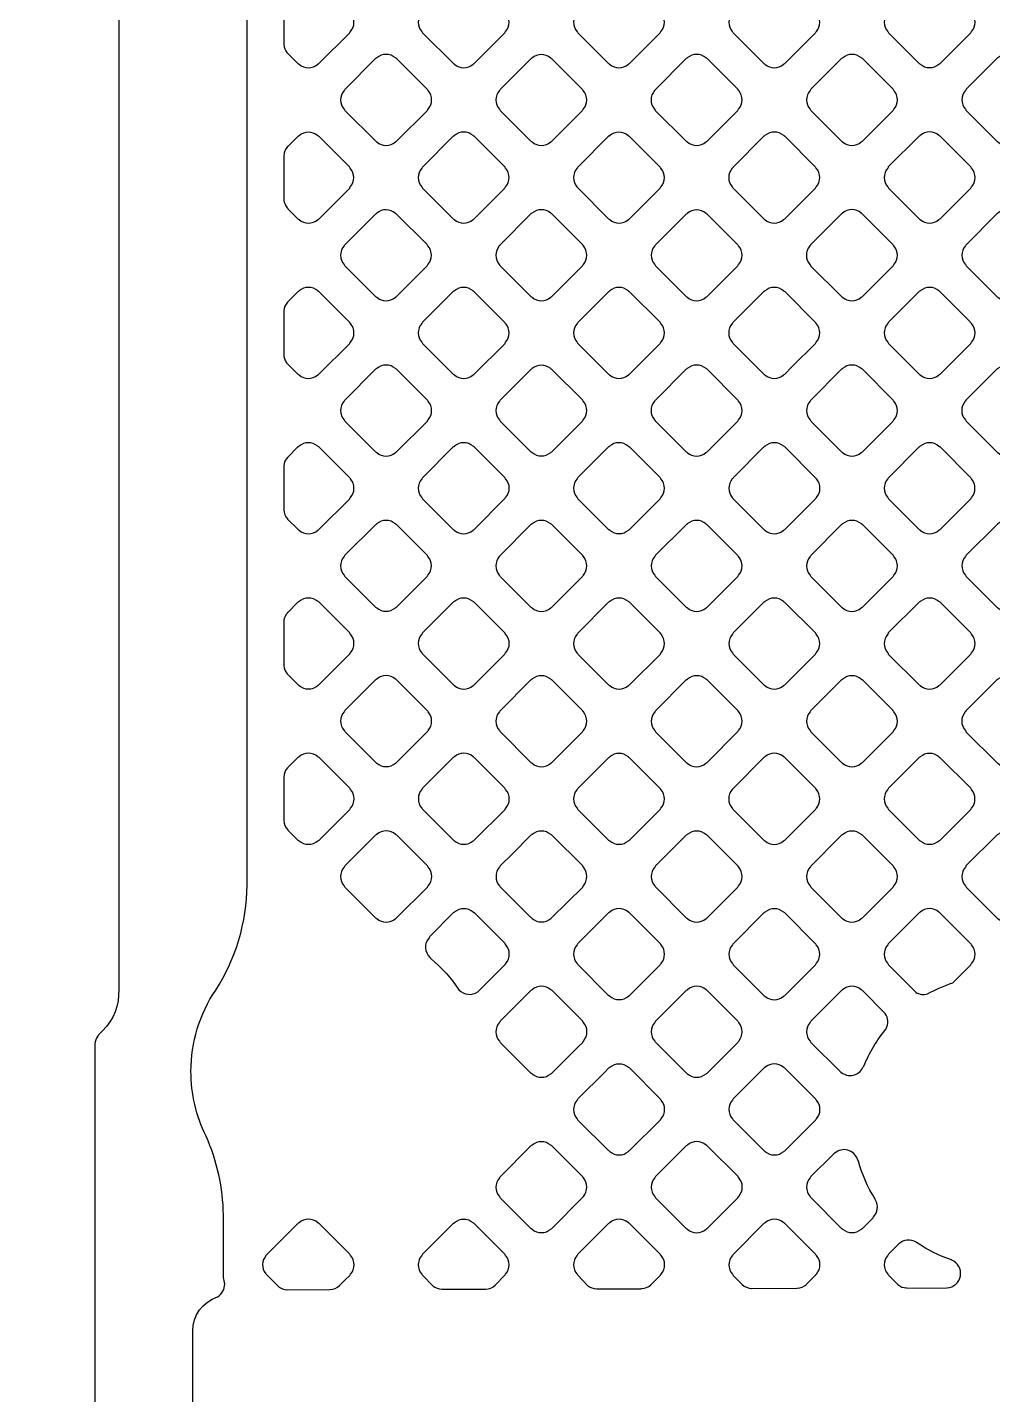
# Model space of a CAD drawing. Extents: x 3811 to 4077, y -444 to -307.
# Drawn here: x 3996.236 to 3997.576, y -393.017 to -391.12 of the extents above; entities that cross this region are included whole.
import ezdxf

# ---------------------------------------------------------------- set-up
doc = ezdxf.new("R2010")
doc.units = 0
doc.layers.add('gbr-dxf', color=7, linetype='Continuous')

msp = doc.modelspace()

# ---------------------------------------------------------------- linework, layer by layer
at = {"layer": 'gbr-dxf', "linetype": 'Continuous'}
for points in [[(3994.5575, -385.8268, -0.198817), (3996.3632, -390.1885, -0.009964), (3996.3632, -390.1913), (3996.3632, -392.4549, -0.210617), (3996.3409, -392.5122), (3996.3354, -392.5177, 0.036059), (3996.3337, -392.5199, 0.135581), (3996.3302, -392.53), (3996.3302, -393.1403, -0.007269)], [(3996.4659, -393.2104), (3996.4659, -392.929, -0.324981), (3996.5004, -392.8814, 0.275426), (3996.5103, -392.8632, -0.015279), (3996.5095, -392.8588, -0.084652), (3996.5086, -392.8504, -0.008073), (3996.5085, -392.8483, -0.015543), (3996.5085, -392.8469), (3996.5085, -392.823, -0.022988), (3996.5085, -392.8208), (3996.5085, -392.7679, 0.103144), (3996.4844, -392.6583, -0.114747), (3996.4635, -392.5686, -0.148502), (3996.4978, -392.4556, 0.140977), (3996.5415, -392.31), (3996.5415, -390.0784, -0.065061), (3996.5405, -390.072, 0.059041), (3996.3375, -388.5917, -0.011828), (3996.3372, -388.5908, 0.055953), (3995.83, -387.2683, -0.032848)]]:
    msp.add_lwpolyline(points, format="xyb", dxfattribs=at)
for points in [[(3996.5924, -391.1437, 0.153145), (3996.5968, -391.1548), (3996.6119, -391.1699, -0.096214), (3996.6136, -391.1709, 0.379672), (3996.6395, -391.1709, -0.096259), (3996.6411, -391.1699), (3996.6838, -391.1273, -0.096195), (3996.6848, -391.1256, 0.379293), (3996.6848, -391.0997, -0.095956), (3996.6838, -391.098), (3996.6413, -391.0555, -0.09979), (3996.6396, -391.0545, 0.379731), (3996.6136, -391.0545, -0.09572), (3996.612, -391.0555), (3996.5975, -391.07, 0.169599), (3996.5924, -391.0822)], [(3996.7839, -391.1256, -0.091874), (3996.7848, -391.1272), (3996.8277, -391.1701, -0.086961), (3996.8291, -391.171, 0.379293), (3996.8551, -391.1709, -0.096625), (3996.8567, -391.17), (3996.8993, -391.1274, -0.095916), (3996.9003, -391.1257, 0.379731), (3996.9003, -391.0998, -0.087748), (3996.8994, -391.0983), (3996.8566, -391.0555, -0.093899), (3996.855, -391.0545, 0.378845), (3996.8291, -391.0545, -0.096377), (3996.8274, -391.0555), (3996.7848, -391.0981, -0.097043), (3996.7839, -391.0997, 0.378971)], [(3996.9994, -391.1258, -0.091663), (3997.0003, -391.1274), (3997.0428, -391.1698, -0.103446), (3997.0446, -391.1709, 0.379731), (3997.0706, -391.1709, -0.096265), (3997.0722, -391.1699), (3997.1148, -391.1273, -0.095916), (3997.1158, -391.1256, 0.379731), (3997.1158, -391.0997, -0.087549), (3997.1149, -391.0982), (3997.0722, -391.0555, -0.091913), (3997.0706, -391.0545, 0.379731), (3997.0447, -391.0545, -0.09572), (3997.043, -391.0555), (3997.0003, -391.0982, -0.096266), (3996.9994, -391.0998, 0.379731)], [(3997.2149, -391.1256, -0.099713), (3997.2159, -391.1273), (3997.2585, -391.17, -0.095602), (3997.2602, -391.171, 0.379293), (3997.2861, -391.1709, -0.096265), (3997.2878, -391.17), (3997.3305, -391.1273, -0.096227), (3997.3315, -391.1256, 0.379064), (3997.3315, -391.0997, -0.098078), (3997.3305, -391.098), (3997.2879, -391.0554, -0.10242), (3997.2862, -391.0544, 0.379506), (3997.2602, -391.0544, -0.095973), (3997.2586, -391.0554), (3997.2159, -391.098, -0.096214), (3997.2149, -391.0997, 0.379703)], [(3997.4306, -391.1256, -0.091663), (3997.4315, -391.1272), (3997.4742, -391.1699, -0.086956), (3997.4757, -391.1708, 0.379731), (3997.5017, -391.1708, -0.096265), (3997.5033, -391.1698), (3997.5458, -391.1273, -0.095916), (3997.5468, -391.1257, 0.379731), (3997.5468, -391.0997, -0.104215), (3997.5458, -391.0979), (3997.5033, -391.0554, -0.091913), (3997.5017, -391.0545, 0.379731), (3997.4757, -391.0545, -0.09572), (3997.4741, -391.0555), (3997.4316, -391.098, -0.096266), (3997.4306, -391.0997, 0.379731)], [(3996.676, -391.2076, 0.379032), (3996.6761, -391.2335, -0.087415), (3996.677, -391.235), (3996.7199, -391.2779, -0.083056), (3996.7213, -391.2788, 0.379731), (3996.7473, -391.2788, -0.09572), (3996.7489, -391.2778), (3996.7916, -391.2351, -0.095958), (3996.7926, -391.2334, 0.379731), (3996.7926, -391.2075, -0.092139), (3996.7917, -391.2059), (3996.749, -391.1632, -0.096322), (3996.7473, -391.1622, 0.379506), (3996.7214, -391.1622, -0.096797), (3996.7197, -391.1632), (3996.677, -391.2059, -0.096915)], [(3996.8917, -391.2335, -0.087343), (3996.8926, -391.235), (3996.9352, -391.2776, -0.09979), (3996.9369, -391.2786, 0.379731), (3996.9629, -391.2786, -0.09572), (3996.9645, -391.2776), (3997.007, -391.2351, -0.096266), (3997.008, -391.2335, 0.379731), (3997.008, -391.2075, -0.092139), (3997.007, -391.2059), (3996.9645, -391.1633, -0.096227), (3996.9628, -391.1624, 0.379731), (3996.9368, -391.1624, -0.096265), (3996.9352, -391.1633), (3996.8927, -391.2059, -0.095916), (3996.8917, -391.2075, 0.379731)], [(3997.1071, -391.2335, -0.095649), (3997.108, -391.2351), (3997.1508, -391.2779, -0.09116), (3997.1524, -391.2788, 0.379214), (3997.1783, -391.2788, -0.096625), (3997.1799, -391.2778), (3997.2227, -391.2351, -0.096332), (3997.2236, -391.2334, 0.379289), (3997.2237, -391.2075, -0.083262), (3997.2228, -391.2061), (3997.1798, -391.1631, -0.087645), (3997.1783, -391.1622, 0.379293), (3997.1524, -391.1622, -0.095956), (3997.1507, -391.1632), (3997.1081, -391.2059, -0.096023), (3997.1071, -391.2075, 0.379672)], [(3997.3228, -391.2335, -0.103621), (3997.3238, -391.2352), (3997.3662, -391.2776, -0.09979), (3997.3679, -391.2786, 0.379731), (3997.3939, -391.2786, -0.095865), (3997.3955, -391.2776), (3997.4381, -391.235, -0.095628), (3997.4391, -391.2334, 0.379731), (3997.4391, -391.2074, -0.107999), (3997.438, -391.2055), (3997.3957, -391.1632, -0.095916), (3997.394, -391.1622, 0.379731), (3997.3681, -391.1622, -0.096265), (3997.3664, -391.1632), (3997.3237, -391.2058, -0.095916), (3997.3228, -391.2075, 0.379731)], [(3997.5383, -391.2333, -0.091367), (3997.5392, -391.2349), (3997.582, -391.2777, -0.087416), (3997.5835, -391.2786, 0.379672), (3997.6095, -391.2786, -0.096157), (3997.6111, -391.2777), (3997.6537, -391.2351, -0.096227), (3997.6546, -391.2335, 0.379324), (3997.6546, -391.2076, -0.103884), (3997.6536, -391.2058), (3997.611, -391.1631, -0.091578), (3997.6094, -391.1622, 0.379293), (3997.5834, -391.1622, -0.095956), (3997.5818, -391.1632), (3997.5393, -391.2057, -0.096266), (3997.5383, -391.2074, 0.379731)], [(3996.5924, -391.3582, 0.104859), (3996.5944, -391.3662, 0.075296), (3996.5978, -391.3712, -0.062707), (3996.5981, -391.3716), (3996.6119, -391.3854, -0.104018), (3996.6136, -391.3864, 0.379731), (3996.6396, -391.3864, -0.09572), (3996.6413, -391.3854), (3996.6838, -391.3429, -0.096266), (3996.6847, -391.3413, 0.379731), (3996.6847, -391.3153, -0.104206), (3996.6837, -391.3135), (3996.6413, -391.2711, -0.108224), (3996.6394, -391.2701, 0.379506), (3996.6135, -391.2701, -0.097758), (3996.6118, -391.2711), (3996.5978, -391.2851), (3996.5977, -391.2852, 0.180038), (3996.5924, -391.298)], [(3996.7839, -391.3413, -0.087034), (3996.7848, -391.3428), (3996.8276, -391.3856, -0.08267), (3996.829, -391.3865, 0.379731), (3996.855, -391.3865, -0.096265), (3996.8566, -391.3855), (3996.8993, -391.3428, -0.095916), (3996.9003, -391.3411, 0.379731), (3996.9003, -391.3152, -0.091745), (3996.8994, -391.3136), (3996.8568, -391.271, -0.096121), (3996.8551, -391.27, 0.379731), (3996.8292, -391.27, -0.09572), (3996.8275, -391.271), (3996.7849, -391.3137, -0.096266), (3996.7839, -391.3153, 0.379731)], [(3996.9993, -391.3412, -0.087343), (3997.0003, -391.3427), (3997.043, -391.3854, -0.099711), (3997.0447, -391.3864, 0.379293), (3997.0707, -391.3864, -0.095956), (3997.0723, -391.3854), (3997.1148, -391.3429, -0.096332), (3997.1158, -391.3413, 0.379289), (3997.1158, -391.3153, -0.092061), (3997.1149, -391.3138), (3997.0722, -391.2711, -0.09842), (3997.0705, -391.2701, 0.379506), (3997.0445, -391.2701, -0.095973), (3997.0429, -391.271), (3997.0003, -391.3136, -0.096214), (3996.9994, -391.3152, 0.379672)], [(3997.2149, -391.3413, -0.095756), (3997.2159, -391.3429), (3997.2585, -391.3855, -0.091646), (3997.26, -391.3865, 0.379731), (3997.286, -391.3865, -0.09572), (3997.2876, -391.3855), (3997.3304, -391.3428, -0.095916), (3997.3313, -391.3411, 0.379731), (3997.3313, -391.3152, -0.083235), (3997.3305, -391.3138), (3997.2877, -391.271, -0.087639), (3997.2862, -391.27, 0.379731), (3997.2602, -391.27, -0.09572), (3997.2586, -391.271), (3997.2159, -391.3137, -0.095916), (3997.2149, -391.3153, 0.379731)], [(3997.4305, -391.3412, -0.103825), (3997.4315, -391.3429), (3997.474, -391.3854, -0.099696), (3997.4757, -391.3864, 0.379731), (3997.5017, -391.3864, -0.096265), (3997.5033, -391.3855), (3997.5459, -391.3428, -0.095916), (3997.5469, -391.3412, 0.379731), (3997.5469, -391.3152, -0.107999), (3997.5459, -391.3134), (3997.5034, -391.2709, -0.096121), (3997.5017, -391.2699, 0.379731), (3997.4757, -391.2699, -0.09572), (3997.4741, -391.2709), (3997.4314, -391.3135, -0.096266), (3997.4305, -391.3152, 0.379731)], [(3996.6762, -391.423, 0.379293), (3996.6762, -391.449, -0.099964), (3996.6772, -391.4507), (3996.7197, -391.4932, -0.096314), (3996.7213, -391.4942, 0.379672), (3996.7472, -391.4942, -0.096157), (3996.7489, -391.4932), (3996.7915, -391.4506, -0.095796), (3996.7925, -391.4489, 0.379293), (3996.7925, -391.423, -0.096625), (3996.7915, -391.4213), (3996.749, -391.3789, -0.100476), (3996.7473, -391.3779, 0.379289), (3996.7214, -391.3778, -0.095506), (3996.7197, -391.3788), (3996.6771, -391.4214, -0.095602)], [(3996.8915, -391.449, -0.082792), (3996.8924, -391.4504), (3996.9353, -391.4933, -0.095602), (3996.9369, -391.4942, 0.379293), (3996.9629, -391.4942, -0.095956), (3996.9645, -391.4932), (3997.0071, -391.4506, -0.096111), (3997.0081, -391.449, 0.379321), (3997.0081, -391.423, -0.095506), (3997.0072, -391.4214), (3996.9645, -391.3787, -0.099849), (3996.9628, -391.3777, 0.379293), (3996.9368, -391.3778, -0.09572), (3996.9352, -391.3787), (3996.8925, -391.4214, -0.096214), (3996.8915, -391.4231, 0.379672)], [(3997.1072, -391.449, -0.091663), (3997.1082, -391.4506), (3997.1509, -391.4933, -0.086956), (3997.1523, -391.4942, 0.379731), (3997.1783, -391.4942, -0.096265), (3997.1799, -391.4932), (3997.2225, -391.4506, -0.095916), (3997.2235, -391.449, 0.379731), (3997.2235, -391.423, -0.087748), (3997.2226, -391.4215), (3997.1799, -391.3788, -0.092126), (3997.1784, -391.3779, 0.379731), (3997.1524, -391.3779, -0.09572), (3997.1507, -391.3788), (3997.1082, -391.4214, -0.096266), (3997.1072, -391.423, 0.379731)], [(3997.3226, -391.449, -0.100032), (3997.3236, -391.4507), (3997.3662, -391.4933, -0.096266), (3997.3679, -391.4943, 0.379731), (3997.3939, -391.4943, -0.09572), (3997.3955, -391.4933), (3997.4381, -391.4507, -0.096266), (3997.4391, -391.449, 0.379731), (3997.4391, -391.4231, -0.09572), (3997.4381, -391.4214), (3997.3953, -391.3786, -0.083056), (3997.3939, -391.3777, 0.379731), (3997.3679, -391.3777, -0.09572), (3997.3663, -391.3787), (3997.3236, -391.4214, -0.096266), (3997.3226, -391.423, 0.379731)], [(3997.5383, -391.449, -0.103506), (3997.5393, -391.4507), (3997.5818, -391.4933, -0.099711), (3997.5835, -391.4943, 0.378906), (3997.6095, -391.4943, -0.095134), (3997.6111, -391.4933), (3997.6537, -391.4506, -0.097561), (3997.6547, -391.449, 0.379155), (3997.6547, -391.423, -0.107517), (3997.6537, -391.4212), (3997.6112, -391.3787, -0.095796), (3997.6095, -391.3777, 0.379293), (3997.5836, -391.3777, -0.096119), (3997.5819, -391.3787), (3997.5393, -391.4214, -0.096023), (3997.5383, -391.423, 0.379672)], [(3996.5924, -391.5748, 0.078056), (3996.5938, -391.5808, -0.044051), (3996.5939, -391.5811, 0.078281), (3996.5972, -391.5864), (3996.6118, -391.6009, -0.103868), (3996.6135, -391.6019, 0.379731), (3996.6395, -391.6019, -0.096265), (3996.6412, -391.6009), (3996.6838, -391.5583, -0.096266), (3996.6848, -391.5567, 0.379731), (3996.6848, -391.5307, -0.087314), (3996.6838, -391.5292), (3996.6412, -391.4865, -0.091964), (3996.6396, -391.4856, 0.379731), (3996.6136, -391.4856, -0.096265), (3996.612, -391.4866), (3996.5975, -391.5011, 0.169574), (3996.5924, -391.5132)], [(3996.7839, -391.5307, 0.379293), (3996.7839, -391.5567, -0.099964), (3996.7849, -391.5584), (3996.8275, -391.601, -0.096314), (3996.8291, -391.602, 0.379703), (3996.8551, -391.602, -0.095612), (3996.8567, -391.601), (3996.8994, -391.5584, -0.095796), (3996.9003, -391.5568, 0.379293), (3996.9003, -391.5308, -0.096625), (3996.8993, -391.5292), (3996.8567, -391.4866, -0.100824), (3996.855, -391.4856, 0.379229), (3996.8291, -391.4855, -0.095506), (3996.8274, -391.4865), (3996.7848, -391.5291, -0.095602)], [(3996.9994, -391.5568, -0.082761), (3997.0002, -391.5582), (3997.043, -391.6009, -0.095628), (3997.0446, -391.6019, 0.379731), (3997.0706, -391.6019, -0.096265), (3997.0722, -391.6009), (3997.1148, -391.5583, -0.096266), (3997.1158, -391.5567, 0.379731), (3997.1158, -391.5307, -0.096248), (3997.1148, -391.5291), (3997.0724, -391.4866, -0.100054), (3997.0706, -391.4856, 0.379731), (3997.0447, -391.4856, -0.096265), (3997.043, -391.4866), (3997.0003, -391.5292, -0.096266), (3996.9994, -391.5309, 0.379731)], [(3997.2149, -391.5567, -0.091685), (3997.2159, -391.5583), (3997.2587, -391.6011, -0.087297), (3997.2602, -391.602, 0.379731), (3997.2861, -391.602, -0.096225), (3997.2878, -391.601), (3997.2977, -391.5911), (3997.3304, -391.5584, -0.096227), (3997.3313, -391.5568, 0.379731), (3997.3313, -391.5308, -0.087748), (3997.3304, -391.5293), (3997.2876, -391.4865, -0.091964), (3997.2861, -391.4856, 0.379731), (3997.2601, -391.4856, -0.096265), (3997.2584, -391.4865), (3997.2159, -391.5291, -0.095916), (3997.2149, -391.5307, 0.379731)], [(3997.4305, -391.5568, -0.099825), (3997.4315, -391.5585), (3997.474, -391.6011, -0.096023), (3997.4757, -391.6021, 0.379289), (3997.5016, -391.6021, -0.09601), (3997.5033, -391.6011), (3997.5459, -391.5584, -0.095824), (3997.5469, -391.5568, 0.378906), (3997.5469, -391.5309, -0.095506), (3997.5459, -391.5292), (3997.5031, -391.4864, -0.08232), (3997.5017, -391.4855, 0.379214), (3997.4758, -391.4855, -0.095956), (3997.4741, -391.4865), (3997.4314, -391.5292, -0.095628), (3997.4305, -391.5308, 0.379731)], [(3996.6761, -391.6645, -0.09572), (3996.677, -391.6662), (3996.7197, -391.7089, -0.091913), (3996.7213, -391.7098, 0.379731), (3996.7473, -391.7098, -0.09572), (3996.7489, -391.7088), (3996.7916, -391.6661, -0.096266), (3996.7926, -391.6645, 0.379731), (3996.7926, -391.6385, -0.082756), (3996.7917, -391.6371), (3996.7488, -391.5942, -0.087516), (3996.7473, -391.5933, 0.379731), (3996.7213, -391.5933, -0.09572), (3996.7197, -391.5942), (3996.677, -391.6369, -0.096266), (3996.6761, -391.6385, 0.379731)], [(3996.8917, -391.6386, 0.379214), (3996.8917, -391.6645, -0.096625), (3996.8927, -391.6662), (3996.935, -391.7086, -0.10774), (3996.9369, -391.7096, 0.379672), (3996.9628, -391.7096, -0.096157), (3996.9645, -391.7087), (3997.007, -391.6661, -0.095602), (3997.008, -391.6645, 0.379293), (3997.008, -391.6385, -0.100399), (3997.007, -391.6368), (3996.9646, -391.5944, -0.10437), (3996.9628, -391.5934, 0.379289), (3996.9369, -391.5934, -0.095866), (3996.9352, -391.5944), (3996.8926, -391.637, -0.095602)], [(3997.1071, -391.6645, -0.087034), (3997.108, -391.666), (3997.1509, -391.7089, -0.08267), (3997.1523, -391.7098, 0.379731), (3997.1783, -391.7098, -0.096265), (3997.1799, -391.7088), (3997.2227, -391.6661, -0.095916), (3997.2236, -391.6645, 0.379731), (3997.2236, -391.6385, -0.091745), (3997.2227, -391.6369), (3997.18, -391.5942, -0.096121), (3997.1784, -391.5933, 0.379731), (3997.1524, -391.5933, -0.09572), (3997.1507, -391.5942), (3997.1081, -391.6369, -0.096266), (3997.1071, -391.6385, 0.379731)], [(3997.3228, -391.6645, -0.09572), (3997.3237, -391.6661), (3997.3664, -391.7088, -0.091437), (3997.368, -391.7098, 0.379332), (3997.3939, -391.7098, -0.095968), (3997.3956, -391.7088), (3997.4381, -391.6663, -0.096197), (3997.4391, -391.6646, 0.378669), (3997.4391, -391.6387, -0.101776), (3997.4381, -391.637), (3997.3954, -391.5942, -0.08752), (3997.3939, -391.5933, 0.379293), (3997.3679, -391.5934, -0.095956), (3997.3663, -391.5943), (3997.3237, -391.6369, -0.096266), (3997.3228, -391.6385, 0.379731)], [(3997.5382, -391.6386, 0.379293), (3997.5383, -391.6646, -0.100032), (3997.5393, -391.6663), (3997.5818, -391.7088, -0.095628), (3997.5834, -391.7098, 0.379731), (3997.6094, -391.7098, -0.096265), (3997.611, -391.7088), (3997.6536, -391.6662, -0.096111), (3997.6546, -391.6645, 0.379289), (3997.6546, -391.6386, -0.095866), (3997.6537, -391.637), (3997.6109, -391.5942, -0.082483), (3997.6095, -391.5933, 0.378858), (3997.5836, -391.5933, -0.095134), (3997.5819, -391.5943), (3997.5392, -391.637, -0.095109)], [(3996.5924, -391.7893, 0.176204), (3996.5975, -391.8019, -0.03892), (3996.5977, -391.8022), (3996.6121, -391.8166, -0.087516), (3996.6136, -391.8175, 0.379731), (3996.6396, -391.8175, -0.09572), (3996.6412, -391.8165), (3996.6838, -391.7739, -0.096266), (3996.6848, -391.7723, 0.379731), (3996.6848, -391.7463, -0.087314), (3996.6839, -391.7448), (3996.6411, -391.702, -0.091913), (3996.6395, -391.7011, 0.379731), (3996.6135, -391.7011, -0.09572), (3996.6119, -391.7021), (3996.5975, -391.7165, 0.165019), (3996.5924, -391.7283)], [(3996.7839, -391.7723, -0.095865), (3996.7849, -391.774), (3996.8274, -391.8166, -0.091437), (3996.829, -391.8175, 0.379731), (3996.855, -391.8175, -0.096265), (3996.8566, -391.8165), (3996.8993, -391.7738, -0.095916), (3996.9003, -391.7722, 0.379731), (3996.9003, -391.7462, -0.083172), (3996.8994, -391.7448), (3996.8566, -391.702, -0.087516), (3996.8551, -391.7011, 0.379731), (3996.8292, -391.7011, -0.09572), (3996.8275, -391.7021), (3996.7849, -391.7447, -0.096266), (3996.7839, -391.7464, 0.379731)], [(3996.9994, -391.7722, -0.09572), (3997.0003, -391.7739), (3997.0428, -391.8164, -0.107758), (3997.0447, -391.8174, 0.379731), (3997.0707, -391.8174, -0.096265), (3997.0723, -391.8165), (3997.1148, -391.774, -0.095916), (3997.1158, -391.7723, 0.379731), (3997.1158, -391.7463, -0.100266), (3997.1148, -391.7446), (3997.0723, -391.7021, -0.104063), (3997.0705, -391.7011, 0.379731), (3997.0445, -391.7011, -0.09572), (3997.0429, -391.7021), (3997.0003, -391.7446, -0.096266), (3996.9994, -391.7463, 0.379731)], [(3997.2149, -391.7723, -0.087305), (3997.2158, -391.7738), (3997.2588, -391.8168, -0.079982), (3997.2601, -391.8177, 0.378681), (3997.2861, -391.8177, -0.096707), (3997.2877, -391.8167), (3997.3305, -391.7739, -0.094533), (3997.3315, -391.7723, 0.378906), (3997.3315, -391.7463, -0.093564), (3997.3305, -391.7447), (3997.2878, -391.702, -0.095796), (3997.2862, -391.7011, 0.379293), (3997.2602, -391.7011, -0.096119), (3997.2586, -391.7021), (3997.2159, -391.7447, -0.096214), (3997.2149, -391.7464, 0.379703)], [(3997.4305, -391.7723, -0.095756), (3997.4315, -391.7739), (3997.4741, -391.8165, -0.091437), (3997.4757, -391.8175, 0.379731), (3997.5017, -391.8175, -0.096265), (3997.5033, -391.8165), (3997.5458, -391.774, -0.098209), (3997.5468, -391.7723, 0.379155), (3997.5468, -391.7464, -0.100082), (3997.5458, -391.7447), (3997.5032, -391.7021, -0.089936), (3997.5017, -391.7012, 0.379155), (3997.4757, -391.7011, -0.095015), (3997.4741, -391.7021), (3997.4315, -391.7447, -0.094927), (3997.4305, -391.7463, 0.379287)], [(3996.6762, -391.8541, 0.379293), (3996.6762, -391.88, -0.091558), (3996.6771, -391.8816), (3996.7198, -391.9243, -0.088202), (3996.7213, -391.9252, 0.379703), (3996.7472, -391.9252, -0.095612), (3996.7489, -391.9243), (3996.7915, -391.8816, -0.095796), (3996.7925, -391.88, 0.379293), (3996.7925, -391.854, -0.087848), (3996.7916, -391.8525), (3996.7489, -391.8098, -0.092072), (3996.7473, -391.8089, 0.379289), (3996.7214, -391.8089, -0.095506), (3996.7197, -391.8099), (3996.6771, -391.8524, -0.095796)], [(3996.8915, -391.88, -0.091581), (3996.8925, -391.8816), (3996.9351, -391.9242, -0.103868), (3996.9369, -391.9253, 0.379731), (3996.9629, -391.9253, -0.096265), (3996.9645, -391.9243), (3997.0071, -391.8817, -0.09842), (3997.0081, -391.88, 0.379059), (3997.0081, -391.8541, -0.087248), (3997.0072, -391.8526), (3996.9643, -391.8097, -0.091753), (3996.9628, -391.8088, 0.379148), (3996.9369, -391.8088, -0.095612), (3996.9352, -391.8097), (3996.8925, -391.8525, -0.095585), (3996.8915, -391.8541, 0.379196)], [(3997.1072, -391.88, -0.099643), (3997.1082, -391.8817), (3997.1508, -391.9244, -0.096128), (3997.1525, -391.9253, 0.379155), (3997.1784, -391.9253, -0.095378), (3997.18, -391.9244), (3997.2227, -391.8817, -0.095109), (3997.2236, -391.8801, 0.378906), (3997.2236, -391.8542, -0.097902), (3997.2227, -391.8525), (3997.18, -391.8099, -0.099849), (3997.1783, -391.8089, 0.379293), (3997.1524, -391.8089, -0.096119), (3997.1507, -391.8099), (3997.1082, -391.8524, -0.095819), (3997.1072, -391.8541, 0.379289)], [(3997.3227, -391.8542, 0.379214), (3997.3227, -391.8801, -0.091954), (3997.3237, -391.8817), (3997.3664, -391.9244, -0.0873), (3997.3679, -391.9253, 0.379731), (3997.3939, -391.9253, -0.096265), (3997.3955, -391.9243), (3997.4381, -391.8817, -0.095916), (3997.4391, -391.8801, 0.379289), (3997.4391, -391.8541, -0.103506), (3997.4381, -391.8523), (3997.3956, -391.8098, -0.094106), (3997.394, -391.8089, 0.379064), (3997.368, -391.8088, -0.094863), (3997.3664, -391.8098), (3997.3237, -391.8526, -0.094348)], [(3997.5383, -391.88, -0.095756), (3997.5393, -391.8816), (3997.5819, -391.9243, -0.092072), (3997.5835, -391.9253, 0.379289), (3997.6095, -391.9253, -0.09601), (3997.6111, -391.9243), (3997.6536, -391.8818, -0.095796), (3997.6546, -391.8801, 0.378906), (3997.6546, -391.8542, -0.099643), (3997.6536, -391.8525), (3997.6109, -391.8098, -0.08752), (3997.6094, -391.8089, 0.379293), (3997.5834, -391.8089, -0.096119), (3997.5818, -391.8099), (3997.5393, -391.8524, -0.095628), (3997.5383, -391.854, 0.379731)], [(3996.5924, -392.0056, 0.155317), (3996.597, -392.0168), (3996.6122, -392.032, -0.082483), (3996.6136, -392.0329, 0.378943), (3996.6396, -392.0329, -0.095866), (3996.6412, -392.0319), (3996.6838, -391.9893, -0.096266), (3996.6848, -391.9877, 0.379731), (3996.6848, -391.9617, -0.091558), (3996.6838, -391.9602), (3996.6413, -391.9176, -0.095916), (3996.6396, -391.9166, 0.379731), (3996.6136, -391.9166, -0.096265), (3996.612, -391.9176), (3996.5978, -391.9318), (3996.5977, -391.9319, 0.067972), (3996.5946, -391.9363, -0.033916), (3996.5945, -391.9365, 0.10211), (3996.5924, -391.9443)], [(3996.7839, -391.9877, -0.09148), (3996.7848, -391.9893), (3996.8277, -392.0321, -0.086961), (3996.8291, -392.033, 0.379293), (3996.8551, -392.033, -0.096625), (3996.8567, -392.032), (3996.8993, -391.9895, -0.095916), (3996.9003, -391.9878, 0.379731), (3996.9003, -391.9618, -0.087748), (3996.8994, -391.9604), (3996.8566, -391.9175, -0.092126), (3996.855, -391.9166, 0.379289), (3996.8291, -391.9166, -0.095866), (3996.8274, -391.9176), (3996.7848, -391.9601, -0.095602), (3996.7839, -391.9618, 0.378906)], [(3996.9993, -391.9879, -0.09185), (3997.0003, -391.9894), (3997.0429, -392.0321, -0.103421), (3997.0447, -392.0331, 0.378633), (3997.0706, -392.0331, -0.095614), (3997.0723, -392.0321), (3997.115, -391.9894, -0.095296), (3997.1159, -391.9878, 0.379245), (3997.1159, -391.9619, -0.08944), (3997.115, -391.9603), (3997.0722, -391.9176, -0.091913), (3997.0706, -391.9166, 0.379731), (3997.0447, -391.9166, -0.09572), (3997.043, -391.9176), (3997.0003, -391.9603, -0.096023), (3996.9994, -391.9619, 0.379672)], [(3997.215, -391.9878, -0.099976), (3997.216, -391.9896), (3997.2585, -392.0321, -0.095958), (3997.2602, -392.033, 0.379731), (3997.2861, -392.033, -0.09572), (3997.2878, -392.0321), (3997.3304, -391.9895, -0.096332), (3997.3313, -391.9878, 0.379321), (3997.3314, -391.9619, -0.095866), (3997.3304, -391.9602), (3997.2879, -391.9177, -0.102183), (3997.2861, -391.9167, 0.379107), (3997.2602, -391.9167, -0.09437), (3997.2586, -391.9176), (3997.216, -391.9602, -0.09662), (3997.215, -391.9619, 0.379415)], [(3997.4305, -391.9878, -0.091367), (3997.4314, -391.9894), (3997.4742, -392.0322, -0.087638), (3997.4757, -392.0331, 0.379289), (3997.5016, -392.0331, -0.096998), (3997.5033, -392.0321), (3997.5459, -391.9895, -0.096504), (3997.5469, -391.9878, 0.378718), (3997.5469, -391.9619, -0.105571), (3997.5459, -391.9601), (3997.5033, -391.9175, -0.091364), (3997.5017, -391.9166, 0.379293), (3997.4758, -391.9166, -0.095956), (3997.4741, -391.9176), (3997.4314, -391.9602, -0.096266), (3997.4305, -391.9619, 0.379731)], [(3996.6762, -392.0695, 0.379293), (3996.6762, -392.0954, -0.087748), (3996.6771, -392.0969), (3996.72, -392.1398, -0.083651), (3996.7214, -392.1407, 0.379672), (3996.7474, -392.1407, -0.096157), (3996.749, -392.1398), (3996.7917, -392.0971, -0.095796), (3996.7926, -392.0955, 0.379293), (3996.7926, -392.0695, -0.092139), (3996.7917, -392.068), (3996.749, -392.0253, -0.096332), (3996.7473, -392.0243, 0.379289), (3996.7214, -392.0243, -0.095506), (3996.7197, -392.0252), (3996.6771, -392.0678, -0.095602)], [(3996.8917, -392.0956, -0.08701), (3996.8926, -392.097), (3996.9353, -392.1398, -0.09979), (3996.937, -392.1408, 0.379155), (3996.9629, -392.1408, -0.096261), (3996.9646, -392.1398), (3997.0071, -392.0973, -0.096227), (3997.0081, -392.0956, 0.37907), (3997.0081, -392.0697, -0.091381), (3997.0072, -392.0682), (3996.9644, -392.0254, -0.095796), (3996.9628, -392.0244, 0.379293), (3996.9368, -392.0244, -0.09572), (3996.9352, -392.0254), (3996.8927, -392.068, -0.096332), (3996.8917, -392.0696, 0.379321)], [(3997.1072, -392.0957, -0.095973), (3997.1082, -392.0973), (3997.1508, -392.1399, -0.091913), (3997.1523, -392.1408, 0.379731), (3997.1783, -392.1408, -0.09572), (3997.1799, -392.1399), (3997.2227, -392.0971, -0.096332), (3997.2236, -392.0955, 0.379289), (3997.2237, -392.0696, -0.082704), (3997.2228, -392.0682), (3997.1799, -392.0253, -0.087297), (3997.1785, -392.0244, 0.379155), (3997.1525, -392.0244, -0.096261), (3997.1509, -392.0254), (3997.1082, -392.0681, -0.096227), (3997.1072, -392.0697, 0.379506)], [(3997.3228, -392.0955, -0.103612), (3997.3238, -392.0973), (3997.3663, -392.1398, -0.09979), (3997.368, -392.1408, 0.379289), (3997.3939, -392.1408, -0.097105), (3997.3956, -392.1398), (3997.4381, -392.0973, -0.094533), (3997.4391, -392.0957, 0.378858), (3997.4391, -392.0698, -0.109511), (3997.438, -392.0679), (3997.3956, -392.0254, -0.098332), (3997.3939, -392.0244, 0.379506), (3997.3679, -392.0244, -0.095973), (3997.3663, -392.0254), (3997.3237, -392.0679, -0.096266), (3997.3228, -392.0696, 0.379731)], [(3997.5382, -392.0697, 0.379293), (3997.5383, -392.0956, -0.091956), (3997.5392, -392.0972), (3997.5819, -392.1399, -0.086956), (3997.5834, -392.1408, 0.379731), (3997.6094, -392.1408, -0.096265), (3997.611, -392.1398), (3997.6536, -392.0972, -0.095916), (3997.6546, -392.0956, 0.379731), (3997.6546, -392.0696, -0.104215), (3997.6536, -392.0678), (3997.6111, -392.0253, -0.092233), (3997.6095, -392.0244, 0.379289), (3997.5836, -392.0244, -0.095154), (3997.5819, -392.0253), (3997.5392, -392.0681, -0.094831)], [(3996.5924, -392.2203, 0.180438), (3996.5978, -392.2332, -0.069685), (3996.5981, -392.2338), (3996.6119, -392.2475, -0.103868), (3996.6136, -392.2485, 0.379731), (3996.6396, -392.2485, -0.096265), (3996.6413, -392.2475), (3996.6839, -392.2049, -0.096558), (3996.6849, -392.2033, 0.379731), (3996.6849, -392.1773, -0.103612), (3996.6838, -392.1755), (3996.6414, -392.1331, -0.107758), (3996.6396, -392.132, 0.379731), (3996.6136, -392.132, -0.096265), (3996.612, -392.133), (3996.5975, -392.1475, 0.175915), (3996.5924, -392.1601)], [(3996.784, -392.2032, -0.091581), (3996.785, -392.2048), (3996.8278, -392.2476, -0.087297), (3996.8293, -392.2485, 0.379155), (3996.8552, -392.2485, -0.096355), (3996.8568, -392.2476), (3996.8994, -392.205, -0.096539), (3996.9004, -392.2034, 0.379293), (3996.9003, -392.1774, -0.106201), (3996.8993, -392.1756), (3996.8567, -392.133, -0.091964), (3996.8552, -392.1321, 0.379731), (3996.8292, -392.1321, -0.095756), (3996.8276, -392.1331), (3996.785, -392.1756, -0.095819), (3996.784, -392.1773, 0.379289)], [(3996.9995, -392.2034, -0.087651), (3997.0004, -392.2049), (3997.043, -392.2475, -0.09979), (3997.0447, -392.2485, 0.379731), (3997.0707, -392.2485, -0.09572), (3997.0723, -392.2475), (3997.1148, -392.205, -0.095602), (3997.1158, -392.2033, 0.378906), (3997.1158, -392.1774, -0.09148), (3997.1149, -392.1758), (3997.0723, -392.1332, -0.096128), (3997.0706, -392.1322, 0.379155), (3997.0447, -392.1322, -0.095614), (3997.043, -392.1332), (3997.0004, -392.1758, -0.09584), (3996.9995, -392.1774, 0.379506)], [(3997.2149, -392.2034, -0.09572), (3997.2159, -392.205), (3997.2586, -392.2477, -0.092072), (3997.2601, -392.2486, 0.379289), (3997.2861, -392.2487, -0.097558), (3997.2878, -392.2477), (3997.329, -392.2064), (3997.3305, -392.205, -0.097347), (3997.3315, -392.2033, 0.378681), (3997.3315, -392.1774, -0.084861), (3997.3306, -392.1759), (3997.2876, -392.133, -0.08752), (3997.2862, -392.1321, 0.379293), (3997.2602, -392.1321, -0.096119), (3997.2586, -392.1331), (3997.2159, -392.1758, -0.096266), (3997.2149, -392.1774, 0.379731)], [(3997.4305, -392.2033, -0.103696), (3997.4316, -392.2051), (3997.474, -392.2475, -0.099727), (3997.4757, -392.2485, 0.379287), (3997.5017, -392.2485, -0.096157), (3997.5033, -392.2476), (3997.5458, -392.205, -0.095796), (3997.5468, -392.2034, 0.378906), (3997.5468, -392.1775, -0.107356), (3997.5458, -392.1756), (3997.5034, -392.1332, -0.098209), (3997.5017, -392.1322, 0.379155), (3997.4757, -392.1322, -0.094896), (3997.4741, -392.1331), (3997.4315, -392.1757, -0.096726), (3997.4306, -392.1774, 0.379155)], [(3996.6762, -392.3111, -0.100032), (3996.6772, -392.3128), (3996.7198, -392.3554, -0.095916), (3996.7214, -392.3564, 0.37907), (3996.7474, -392.3564, -0.096618), (3996.749, -392.3554), (3996.7918, -392.3127, -0.097248), (3996.7927, -392.311, 0.379064), (3996.7928, -392.2851, -0.095886), (3996.7918, -392.2834), (3996.7491, -392.2408, -0.099711), (3996.7474, -392.2398, 0.379293), (3996.7215, -392.2398, -0.095956), (3996.7198, -392.2408), (3996.6772, -392.2835, -0.096266), (3996.6762, -392.2851, 0.379731)], [(3996.8918, -392.3111, -0.082876), (3996.8927, -392.3125), (3996.9354, -392.3552, -0.096266), (3996.937, -392.3562, 0.379731), (3996.963, -392.3562, -0.09572), (3996.9646, -392.3552), (3997.0072, -392.3127, -0.095602), (3997.0081, -392.311, 0.378894), (3997.0081, -392.2851, -0.095866), (3997.0072, -392.2835), (3996.9646, -392.2409, -0.099849), (3996.9629, -392.2399, 0.378767), (3996.937, -392.2399, -0.097081), (3996.9353, -392.2409), (3996.9102, -392.266), (3996.8928, -392.2835, -0.097153), (3996.8918, -392.2852, 0.379196)], [(3997.1072, -392.3111, -0.091685), (3997.1082, -392.3126), (3997.1509, -392.3554, -0.090168), (3997.1525, -392.3563, 0.379272), (3997.1784, -392.3564, -0.095527), (3997.18, -392.3554), (3997.2227, -392.3128, -0.096128), (3997.2236, -392.3111, 0.379064), (3997.2237, -392.2852, -0.087621), (3997.2228, -392.2837), (3997.1799, -392.2409, -0.091364), (3997.1783, -392.2399, 0.379214), (3997.1524, -392.2399, -0.096625), (3997.1507, -392.2409), (3997.1082, -392.2835, -0.095916), (3997.1072, -392.2851, 0.379731)], [(3997.3227, -392.3112, -0.100483), (3997.3237, -392.3129), (3997.3662, -392.3554, -0.095916), (3997.3679, -392.3563, 0.379731), (3997.3939, -392.3563, -0.096265), (3997.3955, -392.3554), (3997.4381, -392.3127, -0.096332), (3997.4391, -392.3111, 0.379289), (3997.4391, -392.2851, -0.095506), (3997.4381, -392.2835), (3997.3954, -392.2408, -0.08494), (3997.394, -392.2399, 0.378796), (3997.3681, -392.2399, -0.096031), (3997.3664, -392.2408), (3997.365, -392.2423), (3997.3237, -392.2836, -0.096322), (3997.3227, -392.2852, 0.379506)], [(3997.5383, -392.2851, 0.379293), (3997.5383, -392.3111, -0.103917), (3997.5393, -392.3128), (3997.5818, -392.3553, -0.100476), (3997.5835, -392.3563, 0.379703), (3997.6095, -392.3564, -0.095612), (3997.6111, -392.3554), (3997.6537, -392.3128, -0.095796), (3997.6546, -392.3112, 0.379293), (3997.6546, -392.2853, -0.108153), (3997.6536, -392.2834), (3997.6111, -392.2409, -0.096627), (3997.6094, -392.2399, 0.379229), (3997.5835, -392.2399, -0.095506), (3997.5818, -392.2409), (3997.5392, -392.2835, -0.095602)], [(3996.7939, -392.3832, 0.40764), (3996.7952, -392.4104, -0.101515), (3996.7967, -392.4124, -0.071318), (3996.8353, -392.4552, 0.374051), (3996.8618, -392.458), (3996.8994, -392.4204, -0.096111), (3996.9004, -392.4188, 0.379289), (3996.9004, -392.3928, -0.103582), (3996.8994, -392.391), (3996.8571, -392.3487, -0.107634), (3996.8552, -392.3477, 0.378906), (3996.8293, -392.3477, -0.096614), (3996.8276, -392.3486), (3996.795, -392.3812, -0.090974)], [(3996.9995, -392.3928, 0.379293), (3996.9995, -392.4188, -0.083328), (3997.0004, -392.4202), (3997.0432, -392.463, -0.096128), (3997.0448, -392.464, 0.379064), (3997.0708, -392.464, -0.096367), (3997.0724, -392.463), (3997.1149, -392.4205, -0.096322), (3997.1159, -392.4189, 0.379155), (3997.1159, -392.3929, -0.095719), (3997.115, -392.3913), (3997.0723, -392.3486, -0.099727), (3997.0706, -392.3476, 0.379287), (3997.0447, -392.3476, -0.096157), (3997.043, -392.3486), (3997.0005, -392.3912, -0.095796)], [(3997.215, -392.3929, 0.379475), (3997.215, -392.4189, -0.091954), (3997.216, -392.4205), (3997.2587, -392.4632, -0.087638), (3997.2602, -392.4641, 0.379672), (3997.2861, -392.4641, -0.096157), (3997.2877, -392.4631), (3997.3304, -392.4205, -0.095602), (3997.3314, -392.4188, 0.378858), (3997.3314, -392.3929, -0.087248), (3997.3305, -392.3914), (3997.2877, -392.3487, -0.092342), (3997.2862, -392.3477, 0.379059), (3997.2602, -392.3477, -0.095506), (3997.2586, -392.3487), (3997.216, -392.3913, -0.095796)], [(3997.4305, -392.4189, -0.100032), (3997.4315, -392.4206), (3997.4697, -392.4588, 0.206071), (3997.4858, -392.4611, -0.047557), (3997.521, -392.4455), (3997.5459, -392.4206, -0.096266), (3997.5469, -392.4189, 0.379731), (3997.5469, -392.393, -0.09572), (3997.5459, -392.3913), (3997.5031, -392.3485, -0.083056), (3997.5017, -392.3476, 0.379731), (3997.4757, -392.3476, -0.09572), (3997.4741, -392.3486), (3997.4314, -392.3913, -0.096266), (3997.4305, -392.3929, 0.379731)], [(3996.8917, -392.5266, -0.095506), (3996.8926, -392.5282), (3996.9352, -392.5708, -0.107585), (3996.937, -392.5718, 0.378718), (3996.9629, -392.5718, -0.096842), (3996.9646, -392.5709), (3997.0019, -392.5335), (3997.0072, -392.5282, -0.09693), (3997.0082, -392.5265, 0.379155), (3997.0082, -392.5006, -0.099754), (3997.0072, -392.4989), (3996.9647, -392.4564, -0.103673), (3996.9629, -392.4553, 0.379293), (3996.937, -392.4554, -0.096119), (3996.9353, -392.4563), (3996.8927, -392.499, -0.096214), (3996.8917, -392.5007, 0.379703)], [(3997.1073, -392.5006, 0.379475), (3997.1073, -392.5266, -0.087748), (3997.1083, -392.5281), (3997.1511, -392.5709, -0.083651), (3997.1525, -392.5718, 0.379672), (3997.1784, -392.5718, -0.096157), (3997.18, -392.5708), (3997.2227, -392.5282, -0.095796), (3997.2237, -392.5265, 0.378906), (3997.2237, -392.5006, -0.091476), (3997.2227, -392.499), (3997.1801, -392.4564, -0.096227), (3997.1785, -392.4554, 0.379155), (3997.1525, -392.4554, -0.095236), (3997.1509, -392.4564), (3997.1083, -392.499, -0.095508)], [(3997.3227, -392.5006, 0.379293), (3997.3228, -392.5266, -0.095956), (3997.3237, -392.5282), (3997.3639, -392.5684, -0.074903), (3997.3655, -392.5694, 0.498663), (3997.3962, -392.5631, -0.079727), (3997.3973, -392.5615, -0.07498), (3997.4283, -392.5094, 0.285252), (3997.427, -392.488), (3997.3954, -392.4563, -0.086956), (3997.3939, -392.4554, 0.378906), (3997.3679, -392.4554, -0.095506), (3997.3663, -392.4564), (3997.3237, -392.499, -0.095602)], [(3996.9995, -392.6344, -0.096157), (3997.0004, -392.6361), (3997.0429, -392.6785, -0.107363), (3997.0447, -392.6795, 0.379214), (3997.0707, -392.6795, -0.096625), (3997.0723, -392.6785), (3997.115, -392.6359, -0.096266), (3997.1159, -392.6343, 0.379731), (3997.1159, -392.6083, -0.100032), (3997.1149, -392.6066), (3997.0726, -392.5642, -0.104264), (3997.0708, -392.5632, 0.379321), (3997.0448, -392.5632, -0.096842), (3997.0432, -392.5641), (3997.0378, -392.5695), (3997.0005, -392.6068, -0.097153), (3996.9995, -392.6085, 0.379196)], [(3997.215, -392.6343, -0.087284), (3997.2159, -392.6357), (3997.2589, -392.6787, -0.082483), (3997.2603, -392.6796, 0.379214), (3997.2863, -392.6796, -0.096625), (3997.2879, -392.6786), (3997.3305, -392.636, -0.095916), (3997.3315, -392.6344, 0.379731), (3997.3315, -392.6084, -0.091745), (3997.3305, -392.6068), (3997.2878, -392.5641, -0.096627), (3997.2862, -392.5632, 0.379229), (3997.2602, -392.5631, -0.095506), (3997.2586, -392.5641), (3997.216, -392.6067, -0.095602), (3997.215, -392.6083, 0.378815)], [(3996.8917, -392.7422, -0.093836), (3996.8926, -392.7438), (3996.9351, -392.7863, -0.103498), (3996.9369, -392.7874, 0.379293), (3996.9629, -392.7873, -0.095956), (3996.9645, -392.7864), (3997.0071, -392.7437, -0.096111), (3997.0081, -392.7421, 0.379321), (3997.0081, -392.7161, -0.087248), (3997.0072, -392.7147), (3996.9645, -392.6719, -0.09197), (3996.9629, -392.671, 0.378815), (3996.937, -392.671, -0.096998), (3996.9353, -392.672), (3996.8926, -392.7147, -0.096605), (3996.8917, -392.7163, 0.378541)], [(3997.1072, -392.7421, -0.100032), (3997.1082, -392.7438), (3997.1508, -392.7864, -0.096332), (3997.1525, -392.7874, 0.379289), (3997.1784, -392.7874, -0.095506), (3997.18, -392.7865), (3997.2228, -392.7437, -0.095602), (3997.2238, -392.742, 0.378906), (3997.2238, -392.7161, -0.095506), (3997.2228, -392.7145), (3997.1802, -392.6718, -0.099711), (3997.1785, -392.6708, 0.379293), (3997.1525, -392.6709, -0.095956), (3997.1509, -392.6718), (3997.1082, -392.7145, -0.096266), (3997.1072, -392.7161, 0.379731)], [(3997.3229, -392.7421, -0.091745), (3997.3238, -392.7437), (3997.3665, -392.7863, -0.087516), (3997.368, -392.7873, 0.379731), (3997.394, -392.7873, -0.09572), (3997.3956, -392.7863), (3997.4102, -392.7717, -0.096373), (3997.4109, -392.7705, 0.331383), (3997.4135, -392.7472, -0.104425), (3997.413, -392.7457, -0.071258), (3997.3898, -392.693, -0.064922), (3997.3885, -392.6904, 0.537401), (3997.3572, -392.682, -0.068202), (3997.3547, -392.6837), (3997.3239, -392.7145, -0.095916), (3997.3229, -392.7161, 0.379731)], [(3996.5672, -392.8493), (3996.5849, -392.8671, 0.162477), (3996.5968, -392.8715), (3996.597, -392.8715), (3996.6561, -392.8713, -0.06538), (3996.6567, -392.8712, 0.180951), (3996.6696, -392.8658), (3996.6697, -392.8658), (3996.6772, -392.8582), (3996.6839, -392.8516, -0.096332), (3996.6849, -392.8499, 0.379321), (3996.6849, -392.824, -0.095649), (3996.6839, -392.8223), (3996.6408, -392.7792, -0.090158), (3996.6397, -392.7785, 0.378952), (3996.6135, -392.7785, -0.084419), (3996.6125, -392.7792), (3996.568, -392.8237, 0.362933)], [(3996.784, -392.824, 0.379674), (3996.784, -392.8499, -0.092244), (3996.785, -392.8515), (3996.7993, -392.8659, 0.173743), (3996.8119, -392.8708, -0.043213), (3996.8122, -392.8709), (3996.8724, -392.8707, -0.034962), (3996.8726, -392.8707, 0.180951), (3996.8856, -392.8653), (3996.8856, -392.8652), (3996.8993, -392.8515, -0.096111), (3996.9003, -392.8499, 0.379289), (3996.9003, -392.8239, -0.087284), (3996.8994, -392.8225), (3996.8567, -392.7797, -0.09197), (3996.8551, -392.7788, 0.379293), (3996.8292, -392.7788, -0.096458), (3996.8275, -392.7798), (3996.8192, -392.7881), (3996.785, -392.8223, -0.095916)], [(3996.9994, -392.8499, -0.091376), (3997.0003, -392.8515), (3997.0141, -392.8654, 0.172685), (3997.0266, -392.8703), (3997.0268, -392.8703), (3997.0883, -392.8701, -0.065007), (3997.0889, -392.87, 0.180569), (3997.1019, -392.8646), (3997.1019, -392.8646), (3997.115, -392.8515, -0.095602), (3997.1159, -392.8499, 0.379293), (3997.1159, -392.8239, -0.087748), (3997.115, -392.8225), (3997.0722, -392.7796, -0.091913), (3997.0706, -392.7787, 0.379731), (3997.0447, -392.7787, -0.09572), (3997.043, -392.7797), (3997.0003, -392.8223, -0.096332), (3996.9994, -392.824, 0.379289)], [(3997.215, -392.8499, -0.099534), (3997.216, -392.8516), (3997.2285, -392.8641, -0.042124), (3997.2287, -392.8643, 0.180354), (3997.2417, -392.8696, -0.044737), (3997.242, -392.8697), (3997.3046, -392.8695, -0.033912), (3997.3049, -392.8695, 0.181089), (3997.3178, -392.8641), (3997.3179, -392.864), (3997.3305, -392.8514, -0.095916), (3997.3315, -392.8498, 0.379731), (3997.3315, -392.8238, -0.096265), (3997.3305, -392.8221), (3997.288, -392.7797, -0.100335), (3997.2863, -392.7787, 0.379672), (3997.2604, -392.7787, -0.095612), (3997.2587, -392.7796), (3997.216, -392.8224, -0.095602), (3997.215, -392.824, 0.378906)], [(3997.4306, -392.8498, -0.091376), (3997.4315, -392.8513), (3997.4446, -392.8644, 0.167033), (3997.4567, -392.869, -0.046084), (3997.4571, -392.8691), (3997.5128, -392.8689), (3997.513, -392.8689, 0.792305), (3997.5194, -392.8304, -0.014883), (3997.5189, -392.8302, -0.0668), (3997.4707, -392.8059, -0.037331), (3997.4702, -392.8056, 0.342081), (3997.446, -392.8079, -0.05465), (3997.4454, -392.8084), (3997.4316, -392.8222, -0.096332), (3997.4306, -392.8238, 0.379289)]]:
    msp.add_lwpolyline(points, format="xyb", close=True, dxfattribs=at)

doc.saveas('drawing.dxf')
